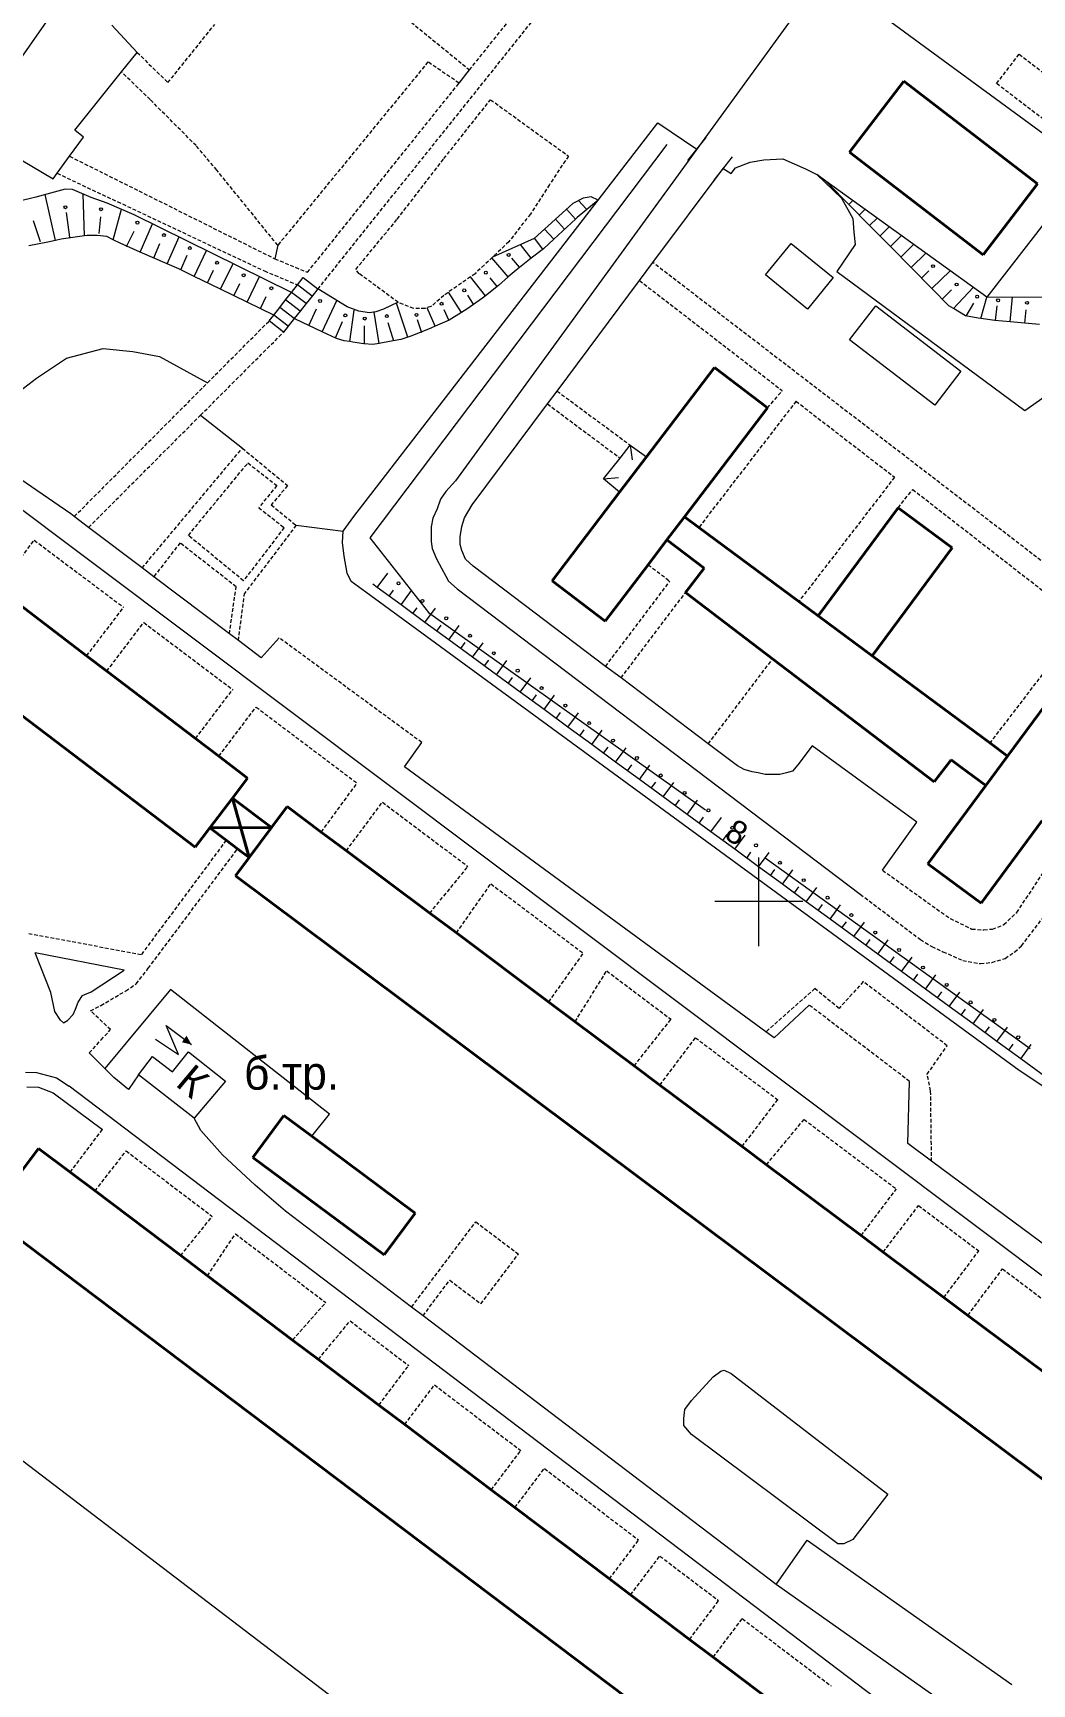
# Model space of a CAD drawing. Extents: x 1000 to 4000, y -5000 to -1000.
# Drawn here: x 1101.7 to 1237, y -2705.9 to -2482.5 of the extents above; entities that cross this region are included whole.
import ezdxf
from ezdxf.enums import TextEntityAlignment as Align

# ---------------------------------------------------------------- set-up
doc = ezdxf.new("R2010")
doc.units = 0
doc.header["$MEASUREMENT"] = 0
doc.linetypes.add('DASHED', pattern=[0.75, 0.5, -0.25])
for name, color, linetype in [('1', 7, 'CONTINUOUS'), ('11', 7, 'CONTINUOUS'), ('16', 7, 'CONTINUOUS'), ('17', 7, 'CONTINUOUS'), ('24', 7, 'CONTINUOUS'), ('25', 7, 'CONTINUOUS'), ('37', 7, 'CONTINUOUS'), ('40', 7, 'CONTINUOUS'), ('42', 7, 'CONTINUOUS'), ('6', 7, 'CONTINUOUS'), ('7', 7, 'CONTINUOUS')]:
    doc.layers.add(name, color=color, linetype=linetype)
doc.styles.get("Standard").update_dxf_attribs({"font": 'txt', "height": 0.2})

msp = doc.modelspace()

# ---------------------------------------------------------------- linework, layer by layer
at = {"layer": '1', "color": 253, "linetype": 'Continuous', "lineweight": 0}
for p, q in [((1200, -2606.06), (1200, -2594.02)), ((1205.96, -2600), (1194.04, -2600))]:
    msp.add_line(p, q, dxfattribs=at)
at = {"layer": '11', "color": 253, "linetype": 'Continuous', "lineweight": 0}
for p, q in [((1178.23, -2505.07), (1186.32, -2494.59)), ((1186.32, -2494.59), (1191.58, -2498.16)), ((1192.82, -2496.6), (1190.34, -2499.73)), ((1196.38, -2499.23), (1193.89, -2502.36)), ((1196.83, -2500.7), (1198.81, -2499.93)), ((1198.81, -2499.93), (1200.64, -2499.63)), ((1200.64, -2499.63), (1203.24, -2499.47)), ((1203.24, -2499.47), (1206.29, -2500.85)), ((1195.14, -2500.8), (1196.22, -2501.46)), ((1196.22, -2501.46), (1196.83, -2500.7)), ((1206.29, -2500.85), (1207.82, -2501.61)), ((1207.82, -2501.61), (1211.17, -2504.82)), ((1211.17, -2504.82), (1212.7, -2507.57)), ((1145.15, -2547.91), (1178.23, -2505.07)), ((1212.7, -2507.57), (1212.85, -2509.4)), ((1213.01, -2511.08), (1210.52, -2514.74)), ((1212.85, -2509.4), (1213.01, -2511.08)), ((1210.52, -2514.74), (1236.01, -2533.53)), ((1236.01, -2533.53), (1245.47, -2526.81)), ((1143.7, -2549.89), (1145.15, -2547.91)), ((1143.62, -2551.42), (1143.7, -2549.89)), ((1143.85, -2553.26), (1143.62, -2551.42)), ((1144.23, -2555.55), (1143.85, -2553.26)), ((1144.77, -2556.69), (1144.23, -2555.55)), ((1146.75, -2558.14), (1144.77, -2556.69)), ((1235.24, -2622.89), (1146.75, -2558.14)), ((1239.36, -2625.6), (1235.24, -2622.89)), ((1076.25, -2657.36), (1145.12, -2709.84)), ((1202.32, -2692.44), (1206.54, -2686.45)), ((1206.54, -2686.45), (1234.22, -2705.95)), ((1230, -2711.95), (1202.32, -2692.44))]:
    msp.add_line(p, q, dxfattribs=at)
at = {"layer": '16', "color": 253, "linetype": 'Continuous', "lineweight": 0}
for p, q in [((1118.28, -2618.64), (1121.39, -2620.7)), ((1121.39, -2620.7), (1119.73, -2616.78)), ((1119.73, -2616.78), (1123.16, -2619.35)), ((1115.97, -2623.45), (1117.89, -2620.97)), ((1117.89, -2620.97), (1120.57, -2623.04)), ((1120.57, -2623.04), (1122.76, -2620.33)), ((1122.76, -2620.33), (1127.76, -2624.32)), ((1123.54, -2629.31), (1115.97, -2623.45)), ((1127.76, -2624.32), (1123.54, -2629.31))]:
    msp.add_line(p, q, dxfattribs=at)
msp.add_solid([(1123.16, -2619.35), (1121.86, -2619.05), (1122.49, -2618.16)], dxfattribs=at)
at = {"layer": '24', "color": 253, "linetype": 'Continuous', "lineweight": 0}
for p, q in [((1118.39, -2459.65), (1092.92, -2496.03)), ((1213.51, -2468.03), (1191.58, -2498.16)), ((1240.46, -2497.52), (1212.29, -2476.88)), ((1115.8, -2485.07), (1112.37, -2481.38)), ((1113.68, -2487.72), (1115.8, -2485.07)), ((1107.38, -2495.61), (1113.68, -2487.72)), ((1159.39, -2489.23), (1160.81, -2487.45)), ((1031.53, -2495.4), (1276.24, -2679.07)), ((1108.55, -2496.55), (1107.38, -2495.61)), ((1106.66, -2499.14), (1108.55, -2496.55)), ((1100.12, -2499.6), (1104.45, -2502.17)), ((1104.98, -2501.44), (1106.66, -2499.14)), ((1191.58, -2498.16), (1158.89, -2543.08)), ((1104.45, -2502.17), (1104.98, -2501.44)), ((1185.64, -2513.53), (1195.14, -2500.8)), ((1209.04, -2502.49), (1207.82, -2501.61)), ((1230.85, -2518.22), (1209.04, -2502.49)), ((1244.27, -2500.88), (1230.85, -2518.22)), ((1200.89, -2515.19), (1204.37, -2510.93)), ((1204.37, -2510.93), (1210.03, -2515.55)), ((1183.83, -2515.96), (1185.64, -2513.53)), ((1172.67, -2530.92), (1183.83, -2515.96)), ((1206.55, -2519.82), (1200.89, -2515.19)), ((1210.03, -2515.55), (1206.55, -2519.82)), ((1212.27, -2524), (1215.81, -2519.38)), ((1215.81, -2519.38), (1227.35, -2528.22)), ((1223.81, -2532.84), (1212.27, -2524)), ((1227.35, -2528.22), (1223.81, -2532.84)), ((1171.37, -2532.66), (1172.67, -2530.92)), ((1161.18, -2546.33), (1171.37, -2532.66)), ((1106.81, -2547.53), (1096.39, -2540.39)), ((1157.6, -2544.49), (1156.9, -2545.54)), ((1158.89, -2543.08), (1157.6, -2544.49)), ((1156.43, -2546.83), (1155.85, -2548.12)), ((1156.9, -2545.54), (1156.43, -2546.83)), ((1160.13, -2548.06), (1161.18, -2546.33)), ((1107.3, -2547.9), (1106.81, -2547.53)), ((1109.23, -2549.37), (1107.3, -2547.9)), ((1116.48, -2554.85), (1109.23, -2549.37)), ((1155.85, -2548.12), (1155.61, -2549.29)), ((1155.61, -2549.29), (1155.61, -2550.11)), ((1159.55, -2550.64), (1159.78, -2549.23)), ((1159.78, -2549.23), (1160.13, -2548.06)), ((1155.61, -2550.11), (1155.61, -2551.29)), ((1155.61, -2551.29), (1155.73, -2552.22)), ((1159.55, -2551.69), (1159.55, -2550.64)), ((1159.78, -2552.51), (1159.55, -2551.69)), ((1155.73, -2552.22), (1156.32, -2553.63)), ((1156.32, -2553.63), (1157.01, -2554.89)), ((1160.25, -2553.68), (1159.78, -2552.51)), ((1161.3, -2554.62), (1160.25, -2553.68)), ((1118.06, -2556.04), (1116.48, -2554.85)), ((1128.29, -2563.77), (1118.06, -2556.04)), ((1157.01, -2554.89), (1157.6, -2555.95)), ((1157.6, -2555.95), (1157.95, -2556.65)), ((1179.24, -2568.17), (1161.3, -2554.62)), ((1157.95, -2556.65), (1159.12, -2557.7)), ((1159.12, -2557.7), (1213.72, -2599)), ((1129.51, -2564.68), (1128.29, -2563.77)), ((1132.59, -2567.02), (1129.51, -2564.68)), ((1135.05, -2564.32), (1132.59, -2567.02)), ((1181.32, -2569.74), (1179.24, -2568.17)), ((1193.14, -2578.67), (1181.32, -2569.74)), ((1152, -2581.76), (1154.34, -2578.48)), ((1197.07, -2581.64), (1193.14, -2578.67)), ((1207.22, -2578.93), (1205.26, -2581.52)), ((1221.38, -2589.24), (1207.22, -2578.93)), ((1200.95, -2617.64), (1152, -2581.76)), ((1198.01, -2582.11), (1197.07, -2581.64)), ((1199.06, -2582.46), (1198.01, -2582.11)), ((1199.88, -2582.58), (1199.06, -2582.46)), ((1200.82, -2582.81), (1199.88, -2582.58)), ((1201.75, -2582.81), (1200.82, -2582.81)), ((1202.81, -2582.81), (1201.75, -2582.81)), ((1203.74, -2582.58), (1202.81, -2582.81)), ((1204.56, -2582.34), (1203.74, -2582.58)), ((1205.26, -2581.52), (1204.56, -2582.34)), ((1216.74, -2595.76), (1221.38, -2589.24)), ((1114.03, -2609.3), (1101.99, -2606.93)), ((1104.1, -2612.32), (1101.99, -2606.93)), ((1109.58, -2612.23), (1114.03, -2609.3)), ((1120.32, -2611.92), (1111.43, -2622.58)), ((1141.85, -2628.78), (1120.32, -2611.92)), ((1104.68, -2614.89), (1104.1, -2612.32)), ((1107.48, -2614.58), (1107.83, -2613.64)), ((1107.83, -2613.64), (1108.41, -2612.7)), ((1108.41, -2612.7), (1109.58, -2612.23)), ((1206.81, -2614.03), (1202.06, -2618.46)), ((1105.44, -2616.08), (1104.68, -2614.89)), ((1105.85, -2616.42), (1105.44, -2616.08)), ((1105.85, -2616.42), (1106.37, -2616.11)), ((1106.37, -2616.11), (1107.13, -2615.28)), ((1107.13, -2615.28), (1107.48, -2614.58)), ((1202.06, -2618.46), (1200.95, -2617.64)), ((1111.43, -2622.58), (1109.33, -2620.48)), ((1100.7, -2623.09), (1102.18, -2623.16)), ((1102.18, -2623.16), (1104.87, -2623.86)), ((1112.64, -2623.8), (1111.43, -2622.58)), ((1100.85, -2625.1), (1102.47, -2625.13)), ((1102.47, -2625.13), (1104.45, -2625.88)), ((1104.87, -2623.86), (1106.58, -2624.98)), ((1238.77, -2725.21), (1106.58, -2624.98)), ((1114.63, -2625.44), (1112.64, -2623.8)), ((1115.97, -2623.45), (1114.63, -2625.44)), ((1220.15, -2632.77), (1220.38, -2624.34)), ((1104.45, -2625.88), (1111.11, -2630.84)), ((1124.41, -2631), (1123.54, -2629.31)), ((1139.47, -2631.78), (1141.85, -2628.78)), ((1127.34, -2634.28), (1124.41, -2631)), ((1131.79, -2638.38), (1127.34, -2634.28)), ((1223.37, -2635.16), (1220.15, -2632.77)), ((1248.88, -2654.08), (1223.37, -2635.16)), ((1135.88, -2641.9), (1131.79, -2638.38)), ((1152.96, -2654.89), (1135.88, -2641.9)), ((1154.51, -2656.07), (1152.96, -2654.89)), ((1202.32, -2692.44), (1154.51, -2656.07))]:
    msp.add_line(p, q, dxfattribs=at)
at = {"layer": '24', "color": 253, "linetype": 'DASHED', "lineweight": 0}
for p, q in [((1143.62, -2473.39), (1160.81, -2487.45)), ((1160.81, -2487.45), (1170.68, -2475.12)), ((1171.49, -2478.08), (1140.25, -2517.08)), ((1119.97, -2489.17), (1126.33, -2481.28)), ((1115.8, -2485.07), (1119.97, -2489.17)), ((1155.18, -2486.37), (1134.85, -2511.18)), ((1159.39, -2489.23), (1155.18, -2486.37)), ((1232.18, -2489.3), (1235.22, -2485.32)), ((1235.22, -2485.32), (1241.59, -2490.18)), ((1117.56, -2491.46), (1113.68, -2487.72)), ((1138.87, -2514.84), (1159.39, -2489.23)), ((1238.55, -2494.16), (1232.18, -2489.3)), ((1123.79, -2497.7), (1117.56, -2491.46)), ((1157.34, -2499.45), (1163.66, -2491.48)), ((1163.66, -2491.48), (1174.2, -2499.1)), ((1126.58, -2501.01), (1123.79, -2497.7)), ((1106.66, -2499.14), (1134.45, -2513.01)), ((1151.02, -2507.65), (1157.34, -2499.45)), ((1174.2, -2499.1), (1171.62, -2502.97)), ((1104.98, -2501.44), (1133.04, -2514.65)), ((1134.85, -2511.18), (1126.58, -2501.01)), ((1171.62, -2502.97), (1169.05, -2506.95)), ((1169.05, -2506.95), (1166.12, -2510.7)), ((1145.41, -2514.45), (1151.02, -2507.65)), ((1166.12, -2510.7), (1163.9, -2512.8)), ((1134.45, -2513.01), (1138.87, -2514.84)), ((1163.9, -2512.8), (1161.56, -2515.03)), ((1254.24, -2566.17), (1185.64, -2513.53)), ((1133.04, -2514.65), (1137.52, -2516.54)), ((1145.88, -2515.03), (1145.41, -2514.45)), ((1151.14, -2518.9), (1145.88, -2515.03)), ((1161.56, -2515.03), (1157.34, -2517.96)), ((1183.83, -2515.96), (1203.15, -2530.85)), ((1157.34, -2517.96), (1155.59, -2519.49)), ((1153.25, -2519.72), (1151.14, -2518.9)), ((1154.77, -2519.72), (1153.25, -2519.72)), ((1155.59, -2519.49), (1154.77, -2519.72)), ((1125.33, -2529.8), (1133.68, -2521.42)), ((1124.4, -2534.18), (1135.62, -2522.95)), ((1107.3, -2547.9), (1125.33, -2529.8)), ((1172.67, -2530.92), (1182.58, -2538.23)), ((1201.16, -2533.2), (1203.15, -2530.85)), ((1171.37, -2532.66), (1181.19, -2539.98)), ((1205.02, -2532.29), (1191.85, -2549.38)), ((1205.02, -2532.29), (1218.36, -2542.57)), ((1109.23, -2549.37), (1124.4, -2534.18)), ((1116.48, -2554.85), (1130.05, -2538.64)), ((1130.05, -2538.64), (1136.18, -2543.71)), ((1122.74, -2550.45), (1130.81, -2540.64)), ((1130.81, -2540.64), (1134.72, -2543.71)), ((1218.36, -2542.57), (1205.39, -2559.39)), ((1134.72, -2543.71), (1132.27, -2546.7)), ((1136.18, -2543.71), (1133.96, -2546.32)), ((1218.83, -2546.7), (1220.81, -2544.23)), ((1220.81, -2544.23), (1243.83, -2562.12)), ((1132.27, -2546.7), (1135.72, -2549.39)), ((1133.96, -2546.32), (1137.33, -2549.08)), ((1135.72, -2549.39), (1130.2, -2556.6)), ((1137.33, -2549.08), (1130.35, -2558.29)), ((1096.93, -2557.61), (1101.88, -2551.09)), ((1101.88, -2551.09), (1113.97, -2560.18)), ((1121.61, -2551.46), (1118.06, -2556.04)), ((1129.21, -2557.4), (1121.61, -2551.46)), ((1130.2, -2556.6), (1122.74, -2550.45)), ((1185, -2554.41), (1187.94, -2556.65)), ((1128.29, -2563.77), (1129.21, -2557.4)), ((1129.51, -2564.68), (1130.35, -2558.29)), ((1179.24, -2568.17), (1187.94, -2556.65)), ((1181.32, -2569.74), (1190.06, -2558.17)), ((1108.97, -2566.76), (1113.97, -2560.18)), ((1111.69, -2568.82), (1116.7, -2562.24)), ((1116.7, -2562.24), (1128.75, -2571.31)), ((1243.83, -2562.12), (1231.27, -2578.53)), ((1154.34, -2578.48), (1135.05, -2564.32)), ((1193.14, -2578.67), (1201.85, -2567.15)), ((1123.71, -2577.95), (1128.75, -2571.31)), ((1126.86, -2580.34), (1131.91, -2573.68)), ((1131.91, -2573.68), (1145.59, -2583.97)), ((1140.74, -2590.6), (1145.59, -2583.97)), ((1144.13, -2593.13), (1149.02, -2586.55)), ((1149.02, -2586.55), (1160.6, -2595.26)), ((1127.86, -2591.7), (1116.36, -2607.2)), ((1234.9, -2601.49), (1241.6, -2591.44)), ((1117.32, -2609.04), (1129.41, -2592.87)), ((1155.43, -2601.58), (1160.6, -2595.26)), ((1216.74, -2595.76), (1225.89, -2602.31)), ((1159.03, -2604.26), (1163.7, -2597.6)), ((1163.7, -2597.6), (1176.22, -2607.01)), ((1213.72, -2599), (1221.87, -2605.16)), ((1235.56, -2605.99), (1239.67, -2600.6)), ((1225.89, -2602.31), (1228.82, -2603.72)), ((1231.62, -2603.72), (1233.15, -2603.13)), ((1233.15, -2603.13), (1234.9, -2601.49)), ((1116.36, -2607.2), (1101.15, -2604.39)), ((1221.87, -2605.16), (1223.39, -2606.1)), ((1228.82, -2603.72), (1230.45, -2603.84)), ((1230.45, -2603.84), (1231.62, -2603.72)), ((1171.53, -2613.6), (1176.22, -2607.01)), ((1223.39, -2606.1), (1224.91, -2606.8)), ((1224.91, -2606.8), (1227.6, -2607.98)), ((1233.33, -2607.69), (1234.62, -2606.8)), ((1234.62, -2606.8), (1235.56, -2605.99)), ((1115.68, -2611.14), (1117.32, -2609.04)), ((1175.1, -2616.27), (1179.38, -2609.39)), ((1179.38, -2609.39), (1188.09, -2615.94)), ((1227.6, -2607.98), (1230.01, -2608.4)), ((1230.01, -2608.4), (1231.55, -2608.24)), ((1231.55, -2608.24), (1233.33, -2607.69)), ((1110.89, -2614.07), (1114.28, -2612.08)), ((1114.28, -2612.08), (1115.68, -2611.14)), ((1207.56, -2611.78), (1200.95, -2617.64)), ((1210.84, -2614.47), (1207.56, -2611.78)), ((1214.12, -2610.84), (1210.84, -2614.47)), ((1225.47, -2619.51), (1214.12, -2610.84)), ((1109.48, -2614.78), (1110.89, -2614.07)), ((1220.38, -2624.34), (1206.81, -2614.03)), ((1112.22, -2617.33), (1109.48, -2614.78)), ((1183.1, -2622.25), (1188.09, -2615.94)), ((1109.33, -2620.48), (1110.93, -2618.74)), ((1110.93, -2618.74), (1112.22, -2617.33)), ((1186.57, -2624.84), (1191.4, -2618.43)), ((1191.4, -2618.43), (1202.54, -2626.82)), ((1222.78, -2623.38), (1225.47, -2619.51)), ((1223.24, -2625.61), (1222.78, -2623.38)), ((1197.71, -2633.17), (1202.54, -2626.82)), ((1223.37, -2635.16), (1223.24, -2625.61)), ((1201.01, -2635.63), (1206.1, -2629.49)), ((1206.1, -2629.49), (1218.61, -2638.91)), ((1106.74, -2636.64), (1111.11, -2630.84)), ((1110.1, -2639.17), (1114.31, -2633.76)), ((1114.31, -2633.76), (1125.97, -2642.61)), ((1213.83, -2645.21), (1218.61, -2638.91)), ((1121.7, -2647.92), (1125.97, -2642.61)), ((1152.96, -2654.89), (1161.65, -2643.36)), ((1161.65, -2643.36), (1167.42, -2647.71)), ((1216.83, -2647.45), (1221.6, -2641.16)), ((1221.6, -2641.16), (1229.75, -2647.29)), ((1125.33, -2650.65), (1129.11, -2644.97)), ((1129.11, -2644.97), (1141.34, -2654.27)), ((1162.35, -2654.45), (1167.42, -2647.71)), ((1225.04, -2653.59), (1229.75, -2647.29)), ((1228.28, -2656.01), (1232.98, -2649.72)), ((1232.98, -2649.72), (1245.48, -2659.13)), ((1154.51, -2656.07), (1158.13, -2651.26)), ((1158.13, -2651.26), (1162.35, -2654.45)), ((1136.86, -2659.35), (1141.34, -2654.27)), ((1140.34, -2661.97), (1144.64, -2656.77)), ((1144.64, -2656.77), (1152.57, -2662.79)), ((1148.53, -2668.15), (1152.57, -2662.79)), ((1152.03, -2670.78), (1156.06, -2665.43)), ((1156.06, -2665.43), (1167.76, -2674.31)), ((1163.75, -2679.62), (1167.76, -2674.31)), ((1166.95, -2682.03), (1170.95, -2676.73)), ((1170.95, -2676.73), (1183.71, -2686.41)), ((1179.74, -2691.68), (1183.71, -2686.41)), ((1182.62, -2693.85), (1186.59, -2688.59)), ((1186.59, -2688.59), (1194.54, -2694.62)), ((1190.59, -2699.86), (1194.54, -2694.62)), ((1193.81, -2702.28), (1197.74, -2697.06)), ((1197.74, -2697.06), (1209.76, -2706.17))]:
    msp.add_line(p, q, dxfattribs=at)
at = {"layer": '25', "color": 253, "linetype": 'Continuous', "lineweight": 0}
for p, q in [((1137.52, -2516.54), (1138.3, -2515.55)), ((1138.3, -2515.55), (1140.25, -2517.08)), ((1135.91, -2518.58), (1136.72, -2517.56)), ((1136.72, -2517.56), (1137.52, -2516.54)), ((1138.68, -2519.07), (1136.72, -2517.56)), ((1139.49, -2518.05), (1137.52, -2516.54)), ((1139.49, -2518.05), (1138.68, -2519.07)), ((1140.25, -2517.08), (1139.49, -2518.05)), ((1134.3, -2520.62), (1135.11, -2519.6)), ((1135.11, -2519.6), (1135.91, -2518.58)), ((1137.08, -2521.11), (1135.11, -2519.6)), ((1137.88, -2520.09), (1135.91, -2518.58)), ((1137.88, -2520.09), (1137.08, -2521.11)), ((1138.68, -2519.07), (1137.88, -2520.09)), ((1133.68, -2521.42), (1134.3, -2520.62)), ((1135.62, -2522.95), (1133.68, -2521.42)), ((1136.27, -2522.13), (1134.3, -2520.62)), ((1136.27, -2522.13), (1135.62, -2522.95)), ((1137.08, -2521.11), (1136.27, -2522.13))]:
    msp.add_line(p, q, dxfattribs=at)
at = {"layer": '37', "color": 253, "linetype": 'Continuous', "lineweight": 0}
for p, q in [((1209.36, -2502.82), (1209.04, -2502.49)), ((1102.11, -2504.65), (1097.49, -2505.81)), ((1106.08, -2503.58), (1102.11, -2504.65)), ((1104.75, -2510.52), (1103.33, -2504.32)), ((1107.04, -2503.65), (1106.08, -2503.58)), ((1109.6, -2504.73), (1107.04, -2503.65)), ((1108.69, -2509.89), (1108.48, -2504.26)), ((1111.75, -2505.47), (1109.6, -2504.73)), ((1176.19, -2504.79), (1174.79, -2505.54)), ((1177.26, -2504.63), (1176.19, -2504.79)), ((1178.23, -2505.07), (1177.26, -2504.63)), ((1212.17, -2505.66), (1209.36, -2502.82)), ((1106.7, -2510.08), (1106.23, -2506.76)), ((1115.38, -2507.04), (1111.75, -2505.47)), ((1112.58, -2510.44), (1113.68, -2506.31)), ((1136.72, -2517.56), (1115.38, -2507.04)), ((1174.79, -2505.54), (1169.58, -2510.25)), ((1175.16, -2507.63), (1173.93, -2506.31)), ((1178.23, -2505.07), (1175.37, -2507.44)), ((1176.62, -2506.27), (1175.56, -2505.13)), ((1212.17, -2505.66), (1212.7, -2505.13)), ((1214.98, -2508.51), (1212.17, -2505.66)), ((1213.57, -2507.09), (1214.35, -2506.32)), ((1102.73, -2510.72), (1101.79, -2507.88)), ((1110.67, -2509.61), (1110.88, -2507.34)), ((1114.37, -2511.34), (1115.39, -2509.28)), ((1116.22, -2512.1), (1117.89, -2508.28)), ((1172.22, -2510.35), (1170.97, -2509)), ((1175.16, -2507.63), (1172.22, -2510.35)), ((1173.69, -2508.99), (1172.45, -2507.65)), ((1175.37, -2507.44), (1175.16, -2507.63)), ((1214.98, -2508.51), (1215.99, -2507.51)), ((1217.79, -2511.36), (1214.98, -2508.51)), ((1216.38, -2509.93), (1217.64, -2508.69)), ((1103.71, -2510.76), (1101.15, -2511.25)), ((1104.75, -2510.52), (1103.71, -2510.76)), ((1105.53, -2510.34), (1104.75, -2510.52)), ((1108.69, -2509.89), (1105.53, -2510.34)), ((1109.06, -2509.84), (1108.69, -2509.89)), ((1110.38, -2509.84), (1109.06, -2509.84)), ((1111.7, -2510), (1110.38, -2509.84)), ((1112.58, -2510.44), (1111.7, -2510)), ((1113.52, -2510.91), (1112.58, -2510.44)), ((1116.22, -2512.1), (1113.52, -2510.91)), ((1118.05, -2512.9), (1118.9, -2510.96)), ((1119.88, -2513.7), (1121.48, -2510.05)), ((1169.58, -2510.25), (1163.9, -2512.8)), ((1169.17, -2512.94), (1167.73, -2511.08)), ((1170.75, -2511.71), (1169.6, -2510.23)), ((1172.22, -2510.35), (1170.83, -2511.65)), ((1217.79, -2511.36), (1219.28, -2509.88)), ((1220.6, -2514.2), (1217.79, -2511.36)), ((1219.19, -2512.78), (1220.93, -2511.07)), ((1119.88, -2513.7), (1116.22, -2512.1)), ((1121.44, -2514.39), (1119.88, -2513.7)), ((1121.71, -2514.5), (1122.58, -2512.53)), ((1123.51, -2515.39), (1125.21, -2511.89)), ((1127.11, -2517.13), (1128.79, -2513.66)), ((1166.06, -2515.45), (1163.84, -2512.87)), ((1167.58, -2514.14), (1166.54, -2512.94)), ((1169.17, -2512.94), (1167.11, -2514.54)), ((1170.83, -2511.65), (1169.17, -2512.94)), ((1220.6, -2514.2), (1222.57, -2512.25)), ((1123.51, -2515.39), (1121.44, -2514.39)), ((1127.11, -2517.13), (1123.51, -2515.39)), ((1125.31, -2516.26), (1126.13, -2514.57)), ((1130.7, -2518.88), (1132.38, -2515.42)), ((1162.99, -2518.01), (1160.94, -2515.47)), ((1164.55, -2516.75), (1163.59, -2515.57)), ((1166.06, -2515.45), (1164.71, -2516.61)), ((1167.11, -2514.54), (1166.06, -2515.45)), ((1223.4, -2517.05), (1220.6, -2514.2)), ((1222, -2515.63), (1222.98, -2514.66)), ((1223.4, -2517.05), (1225.87, -2514.62)), ((1130.7, -2518.88), (1127.11, -2517.13)), ((1128.91, -2518.01), (1129.71, -2516.34)), ((1132.51, -2519.75), (1133.29, -2518.13)), ((1144.25, -2519.51), (1140.25, -2517.08)), ((1159.7, -2520.28), (1157.98, -2517.52)), ((1161.4, -2519.22), (1160.6, -2517.94)), ((1162.99, -2518.01), (1162.57, -2518.35)), ((1164.71, -2516.61), (1162.99, -2518.01)), ((1225.69, -2519.37), (1223.4, -2517.05)), ((1224.81, -2518.47), (1226.07, -2517.23)), ((1226.33, -2519.75), (1229.01, -2516.89)), ((1230.02, -2521.1), (1230.85, -2518.22)), ((1230.85, -2518.22), (1238.51, -2518.14)), ((1234, -2521.54), (1234.31, -2518.18)), ((1134.3, -2520.62), (1130.7, -2518.88)), ((1139.05, -2522.03), (1140.1, -2519.8)), ((1140.86, -2522.88), (1142.84, -2518.65)), ((1145.82, -2520.09), (1144.25, -2519.51)), ((1144.6, -2524.22), (1145.21, -2519.98)), ((1147.22, -2520.33), (1145.82, -2520.09)), ((1148.13, -2520.17), (1147.22, -2520.33)), ((1148.56, -2524.49), (1147.91, -2520.24)), ((1149.18, -2519.84), (1148.13, -2520.17)), ((1151.14, -2518.9), (1149.18, -2519.84)), ((1152.46, -2523.64), (1150.92, -2519.01)), ((1156.16, -2522.13), (1155.08, -2519.63)), ((1158, -2521.33), (1157.39, -2519.93)), ((1159.7, -2520.28), (1158.04, -2521.31)), ((1160.44, -2519.82), (1159.7, -2520.28)), ((1162.57, -2518.35), (1160.44, -2519.82)), ((1226.33, -2519.75), (1225.69, -2519.37)), ((1227.98, -2520.74), (1226.33, -2519.75)), ((1228.04, -2520.78), (1229.1, -2519.03)), ((1232.01, -2521.36), (1232.27, -2519.39)), ((1235.99, -2521.73), (1236.16, -2519.92)), ((1137.24, -2521.19), (1137.08, -2521.11)), ((1140.86, -2522.88), (1137.24, -2521.19)), ((1142.67, -2523.73), (1143.6, -2521.5)), ((1146.58, -2524.51), (1146.58, -2522.08)), ((1150.54, -2524.18), (1149.81, -2521.66)), ((1155.56, -2522.39), (1153.02, -2523.46)), ((1154.36, -2523.01), (1153.78, -2521.27)), ((1156.16, -2522.13), (1155.56, -2522.39)), ((1158.04, -2521.31), (1156.16, -2522.13)), ((1229.66, -2521.05), (1227.98, -2520.74)), ((1230.02, -2521.1), (1229.66, -2521.05)), ((1231.95, -2521.35), (1230.02, -2521.1)), ((1234, -2521.54), (1231.95, -2521.35)), ((1237.98, -2521.91), (1234, -2521.54)), ((1142.8, -2523.79), (1140.86, -2522.88)), ((1143.85, -2524.12), (1142.8, -2523.79)), ((1144.6, -2524.22), (1143.85, -2524.12)), ((1145.01, -2524.28), (1144.6, -2524.22)), ((1146.49, -2524.53), (1145.01, -2524.28)), ((1147.73, -2524.61), (1146.49, -2524.53)), ((1148.56, -2524.49), (1147.73, -2524.61)), ((1148.81, -2524.45), (1148.56, -2524.49)), ((1149.96, -2524.2), (1148.81, -2524.45)), ((1151.53, -2523.95), (1149.96, -2524.2)), ((1152.46, -2523.64), (1151.53, -2523.95)), ((1153.02, -2523.46), (1152.46, -2523.64)), ((1148.31, -2557.49), (1149.73, -2555.55)), ((1148.31, -2557.49), (1147.72, -2557.06)), ((1151.54, -2559.85), (1148.31, -2557.49)), ((1149.92, -2558.67), (1150.51, -2557.86)), ((1151.54, -2559.85), (1152.95, -2557.92)), ((1154.76, -2562.22), (1151.54, -2559.85)), ((1153.15, -2561.03), (1153.74, -2560.23)), ((1154.76, -2562.22), (1156.18, -2560.28)), ((1157.99, -2564.58), (1154.76, -2562.22)), ((1156.38, -2563.4), (1156.97, -2562.59)), ((1157.99, -2564.58), (1159.41, -2562.64)), ((1161.22, -2566.94), (1157.99, -2564.58)), ((1159.61, -2565.76), (1160.2, -2564.95)), ((1161.22, -2566.94), (1162.64, -2565.01)), ((1164.45, -2569.3), (1161.22, -2566.94)), ((1162.83, -2568.12), (1163.42, -2567.32)), ((1164.45, -2569.3), (1165.86, -2567.37)), ((1167.67, -2571.67), (1164.45, -2569.3)), ((1166.06, -2570.49), (1166.65, -2569.68)), ((1167.67, -2571.67), (1169.09, -2569.73)), ((1170.9, -2574.03), (1167.67, -2571.67)), ((1169.29, -2572.85), (1169.88, -2572.04)), ((1170.9, -2574.03), (1172.32, -2572.09)), ((1174.13, -2576.39), (1170.9, -2574.03)), ((1172.52, -2575.21), (1173.11, -2574.41)), ((1174.13, -2576.39), (1175.55, -2574.46)), ((1177.36, -2578.76), (1174.13, -2576.39)), ((1175.74, -2577.57), (1176.33, -2576.77)), ((1177.36, -2578.76), (1178.77, -2576.82)), ((1180.58, -2581.12), (1177.36, -2578.76)), ((1178.97, -2579.94), (1179.56, -2579.13)), ((1180.58, -2581.12), (1182, -2579.18)), ((1183.81, -2583.48), (1180.58, -2581.12)), ((1182.2, -2582.3), (1182.79, -2581.49)), ((1183.81, -2583.48), (1185.23, -2581.55)), ((1187.04, -2585.84), (1183.81, -2583.48)), ((1185.42, -2584.66), (1186.02, -2583.86)), ((1187.04, -2585.84), (1188.46, -2583.91)), ((1190.27, -2588.21), (1187.04, -2585.84)), ((1188.65, -2587.03), (1189.24, -2586.22)), ((1190.27, -2588.21), (1191.68, -2586.27)), ((1193.49, -2590.57), (1190.27, -2588.21)), ((1191.88, -2589.39), (1192.47, -2588.58)), ((1193.49, -2590.57), (1194.91, -2588.64)), ((1196.72, -2592.93), (1193.49, -2590.57)), ((1195.11, -2591.75), (1195.7, -2590.95)), ((1196.72, -2592.93), (1198.14, -2591)), ((1199.95, -2595.3), (1196.72, -2592.93)), ((1198.34, -2594.11), (1198.92, -2593.31)), ((1199.95, -2595.3), (1201.37, -2593.36)), ((1203.18, -2597.66), (1199.95, -2595.3)), ((1201.56, -2596.48), (1202.15, -2595.67)), ((1203.18, -2597.66), (1204.59, -2595.72)), ((1206.4, -2600.02), (1203.18, -2597.66)), ((1204.79, -2598.84), (1205.38, -2598.03)), ((1206.4, -2600.02), (1207.82, -2598.09)), ((1209.63, -2602.39), (1206.4, -2600.02)), ((1208.02, -2601.2), (1208.61, -2600.4)), ((1209.63, -2602.39), (1211.05, -2600.45)), ((1212.86, -2604.75), (1209.63, -2602.39)), ((1211.24, -2603.57), (1211.84, -2602.76)), ((1212.86, -2604.75), (1214.28, -2602.81)), ((1216.09, -2607.11), (1212.86, -2604.75)), ((1214.47, -2605.93), (1215.06, -2605.12)), ((1216.09, -2607.11), (1217.5, -2605.18)), ((1219.31, -2609.47), (1216.09, -2607.11)), ((1217.7, -2608.29), (1218.29, -2607.49)), ((1219.31, -2609.47), (1220.73, -2607.54)), ((1222.54, -2611.84), (1219.31, -2609.47)), ((1220.93, -2610.66), (1221.52, -2609.85)), ((1222.54, -2611.84), (1223.96, -2609.9)), ((1225.77, -2614.2), (1222.54, -2611.84)), ((1224.15, -2613.02), (1224.74, -2612.21)), ((1225.77, -2614.2), (1227.19, -2612.26)), ((1229, -2616.56), (1225.77, -2614.2)), ((1227.38, -2615.38), (1227.97, -2614.57)), ((1229, -2616.56), (1230.41, -2614.63)), ((1232.22, -2618.93), (1229, -2616.56)), ((1230.61, -2617.74), (1231.2, -2616.94)), ((1232.22, -2618.93), (1233.64, -2616.99)), ((1235.45, -2621.29), (1232.22, -2618.93)), ((1233.84, -2620.11), (1234.43, -2619.3)), ((1235.45, -2621.29), (1236.87, -2619.35)), ((1238.85, -2623.78), (1235.45, -2621.29))]:
    msp.add_line(p, q, dxfattribs=at)
for centre in [(1106.1, -2506.04), (1110.93, -2506.3), (1115.84, -2508.12), (1119.43, -2509.8), (1122.94, -2511.56), (1126.63, -2513.55), (1166.11, -2512.48), (1130.23, -2515.24), (1163.02, -2514.89), (1223.58, -2514.01), (1133.98, -2516.99), (1160.09, -2517.28), (1226.76, -2516.49), (1229.54, -2518.14), (1140.58, -2518.72), (1153.63, -2520.6), (1157.03, -2519.1), (1232.37, -2518.63), (1236.29, -2518.97), (1143.99, -2520.68), (1146.62, -2521.1), (1149.61, -2520.77), (1151.19, -2556.94), (1154.42, -2559.31), (1157.65, -2561.67), (1160.88, -2564.03), (1164.1, -2566.39), (1167.33, -2568.76), (1170.56, -2571.12), (1173.79, -2573.48), (1177.01, -2575.85), (1180.24, -2578.21), (1183.47, -2580.57), (1186.7, -2582.94), (1189.92, -2585.3), (1193.15, -2587.66), (1196.38, -2590.02), (1199.6, -2592.39), (1202.83, -2594.75), (1206.06, -2597.11), (1209.29, -2599.48), (1212.51, -2601.84), (1215.74, -2604.2), (1218.97, -2606.56), (1222.2, -2608.93), (1225.42, -2611.29), (1228.65, -2613.65), (1231.88, -2616.02), (1235.11, -2618.38)]:
    msp.add_circle(centre, 0.2, dxfattribs=at)
at = {"layer": '40', "color": 253, "linetype": 'Continuous', "lineweight": 0}
for p, q in [((1187.51, -2497.54), (1147.32, -2550.78)), ((1134.85, -2511.18), (1134.45, -2513.01)), ((1102.2, -2529.18), (1106.25, -2526.48)), ((1106.25, -2526.48), (1111.2, -2525.13)), ((1111.2, -2525.13), (1115.24, -2525.58)), ((1115.24, -2525.58), (1118.84, -2526.25)), ((1118.84, -2526.25), (1125.33, -2529.8)), ((1094.28, -2535.23), (1102.2, -2529.18)), ((1124.4, -2534.18), (1130.05, -2538.64)), ((1137.33, -2549.08), (1143.7, -2549.89)), ((1147.32, -2550.78), (1155.26, -2560.9)), ((1155.26, -2560.9), (1192.78, -2587.57)), ((1200.86, -2594.09), (1236.72, -2619.87)), ((1194.85, -2663.58), (1195.3, -2663.43)), ((1195.3, -2663.43), (1196.22, -2663.89)), ((1190.88, -2667.55), (1193.78, -2664.34)), ((1193.78, -2664.34), (1194.85, -2663.58)), ((1196.22, -2663.89), (1217.43, -2680.23)), ((1189.96, -2668.77), (1190.88, -2667.55)), ((1189.81, -2669.99), (1189.96, -2668.77)), ((1189.81, -2670.91), (1189.81, -2669.99)), ((1190.88, -2672.13), (1189.81, -2670.91)), ((1210.66, -2686.95), (1190.88, -2672.13)), ((1217.43, -2680.23), (1214.22, -2684.35)), ((1213.31, -2685.58), (1212.7, -2686.34)), ((1214.22, -2684.35), (1213.31, -2685.58)), ((1211.48, -2686.95), (1210.66, -2686.95)), ((1212.7, -2686.34), (1211.48, -2686.95))]:
    msp.add_line(p, q, dxfattribs=at)
at = {"layer": '6', "color": 253, "linetype": 'Continuous', "lineweight": 40}
for p, q in [((1212.24, -2498.57), (1219.61, -2488.99)), ((1219.61, -2488.99), (1237.7, -2502.88)), ((1230.34, -2512.47), (1212.24, -2498.57)), ((1237.7, -2502.88), (1230.34, -2512.47)), ((1184.75, -2539.82), (1193.97, -2527.72)), ((1193.97, -2527.72), (1201.16, -2533.2)), ((1123.66, -2592.65), (1040.91, -2529.8)), ((1201.16, -2533.2), (1189.92, -2547.95)), ((1181.13, -2544.58), (1184.75, -2539.82)), ((1171.98, -2556.59), (1181.13, -2544.58)), ((1218.83, -2546.7), (1208.01, -2561.33)), ((1218.83, -2546.7), (1226.15, -2552.12)), ((1189.92, -2547.95), (1187.54, -2551.07)), ((1189.92, -2547.95), (1191.85, -2549.38)), ((1191.85, -2549.38), (1205.39, -2559.39)), ((1187.54, -2551.07), (1185, -2554.41)), ((1192.56, -2554.89), (1187.54, -2551.07)), ((1226.15, -2552.12), (1215.34, -2566.75)), ((1185, -2554.41), (1179.17, -2562.07)), ((1192.56, -2554.89), (1190.06, -2558.17)), ((1096.93, -2557.61), (1108.97, -2566.76)), ((1179.17, -2562.07), (1171.98, -2556.59)), ((1201.85, -2567.15), (1190.06, -2558.17)), ((1205.39, -2559.39), (1208.01, -2561.33)), ((1208.01, -2561.33), (1215.34, -2566.75)), ((1108.97, -2566.76), (1111.69, -2568.82)), ((1223.73, -2583.81), (1201.85, -2567.15)), ((1215.34, -2566.75), (1231.27, -2578.53)), ((1233.66, -2580.31), (1244.18, -2566.09)), ((1111.69, -2568.82), (1123.71, -2577.95)), ((1123.71, -2577.95), (1126.86, -2580.34)), ((1231.27, -2578.53), (1233.66, -2580.31)), ((1126.86, -2580.34), (1130.76, -2583.3)), ((1230.71, -2584.3), (1233.66, -2580.31)), ((1226, -2580.82), (1223.73, -2583.81)), ((1226, -2580.82), (1227.3, -2581.78)), ((1227.3, -2581.78), (1230.71, -2584.3)), ((1130.76, -2583.3), (1128.71, -2586)), ((1222.88, -2594.88), (1230.71, -2584.3)), ((1125.65, -2590.03), (1128.71, -2586)), ((1133.99, -2589.99), (1128.71, -2586)), ((1128.71, -2586), (1130.96, -2594.04)), ((1133.99, -2589.99), (1136.12, -2587.14)), ((1136.12, -2587.14), (1140.74, -2590.6)), ((1238.36, -2589.04), (1230.09, -2600.21)), ((1125.65, -2590.03), (1123.66, -2592.65)), ((1125.65, -2590.03), (1133.99, -2589.99)), ((1125.65, -2590.03), (1127.86, -2591.7)), ((1127.86, -2591.7), (1129.41, -2592.87)), ((1130.96, -2594.04), (1133.99, -2589.99)), ((1140.74, -2590.6), (1144.13, -2593.13)), ((1129.11, -2596.52), (1130.96, -2594.04)), ((1129.41, -2592.87), (1130.96, -2594.04)), ((1144.13, -2593.13), (1155.43, -2601.58)), ((1230.09, -2600.21), (1222.88, -2594.88)), ((1256.57, -2691.77), (1129.11, -2596.52)), ((1155.43, -2601.58), (1159.03, -2604.26)), ((1159.03, -2604.26), (1171.53, -2613.6)), ((1171.53, -2613.6), (1175.1, -2616.27)), ((1175.1, -2616.27), (1183.1, -2622.25)), ((1183.1, -2622.25), (1186.57, -2624.84)), ((1186.57, -2624.84), (1197.71, -2633.17)), ((1131.47, -2634.64), (1135.68, -2628.96)), ((1135.68, -2628.96), (1139.47, -2631.78)), ((1139.47, -2631.78), (1153.46, -2642.16)), ((1095.61, -2642.52), (1102.47, -2633.42)), ((1102.47, -2633.42), (1106.74, -2636.64)), ((1197.71, -2633.17), (1201.01, -2635.63)), ((1106.74, -2636.64), (1110.1, -2639.17)), ((1149.25, -2647.83), (1131.47, -2634.64)), ((1201.01, -2635.63), (1213.83, -2645.21)), ((1110.1, -2639.17), (1121.7, -2647.92)), ((1222.09, -2737.87), (1095.61, -2642.52)), ((1153.46, -2642.16), (1149.25, -2647.83)), ((1213.83, -2645.21), (1216.83, -2647.45)), ((1216.83, -2647.45), (1225.04, -2653.59)), ((1121.7, -2647.92), (1125.33, -2650.65)), ((1125.33, -2650.65), (1136.86, -2659.35)), ((1225.04, -2653.59), (1228.28, -2656.01)), ((1228.28, -2656.01), (1240.81, -2665.38)), ((1136.86, -2659.35), (1140.34, -2661.97)), ((1140.34, -2661.97), (1148.53, -2668.15)), ((1148.53, -2668.15), (1152.03, -2670.78)), ((1152.03, -2670.78), (1163.75, -2679.62)), ((1163.75, -2679.62), (1166.95, -2682.03)), ((1166.95, -2682.03), (1179.74, -2691.68)), ((1179.74, -2691.68), (1182.62, -2693.85)), ((1182.62, -2693.85), (1190.59, -2699.86)), ((1190.59, -2699.86), (1193.81, -2702.28)), ((1193.81, -2702.28), (1205.85, -2711.36))]:
    msp.add_line(p, q, dxfattribs=at)
at = {"layer": '7', "color": 253, "linetype": 'Continuous', "lineweight": 0}
for p, q in [((1181.19, -2539.98), (1182.58, -2538.23)), ((1182.58, -2538.23), (1182.81, -2540.22)), ((1182.58, -2538.23), (1184.75, -2539.82)), ((1178.97, -2542.77), (1181.19, -2539.98)), ((1178.97, -2542.77), (1180.96, -2542.59)), ((1181.13, -2544.58), (1178.97, -2542.77))]:
    msp.add_line(p, q, dxfattribs=at)

# ---------------------------------------------------------------- texts
at = {"layer": '17', "color": 253, "linetype": 'Continuous', "lineweight": 0}
msp.add_text('б.тр.', height=4.5, dxfattribs=at).set_placement((1136.72, -2623.74), align=Align.MIDDLE)
msp.add_text('К', height=4, rotation=320.0048, dxfattribs=at).set_placement((1123.34, -2624.3), align=Align.MIDDLE)
at = {"layer": '42', "color": 253, "linetype": 'Continuous', "lineweight": 0}
msp.add_text('8', height=3.2, rotation=327.9841, dxfattribs=at).set_placement((1196.99, -2590.62), align=Align.MIDDLE)

doc.saveas('drawing.dxf')
